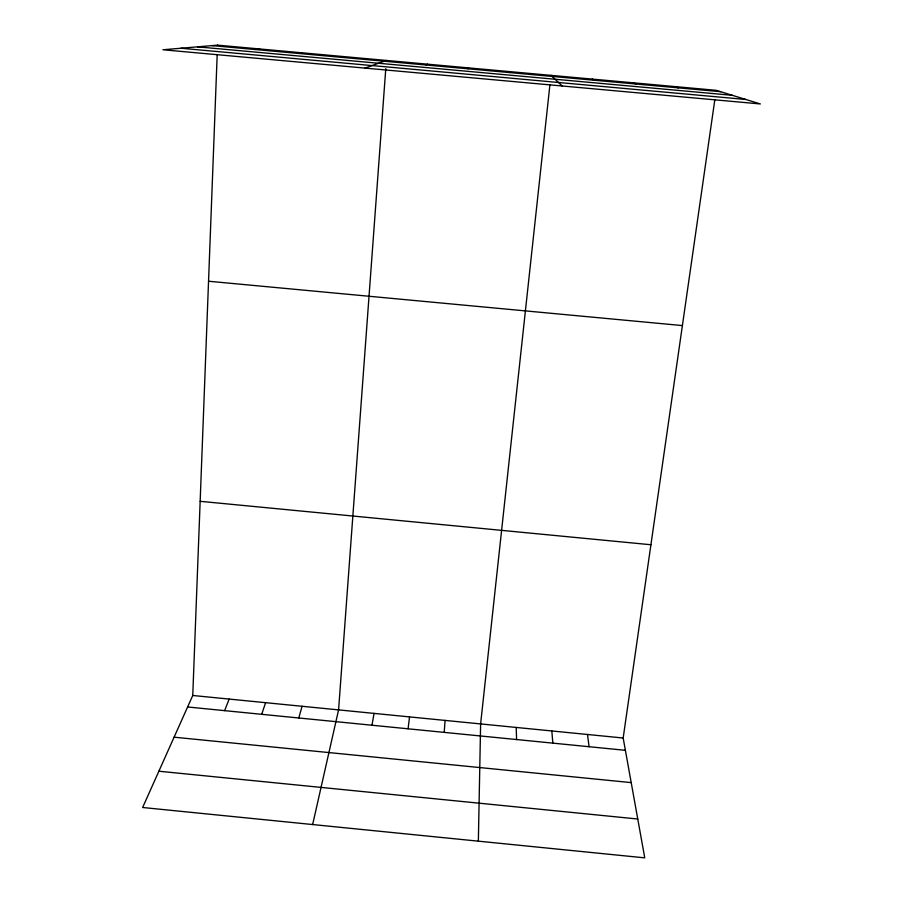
<?xml version="1.0" encoding="UTF-8"?>
<svg xmlns="http://www.w3.org/2000/svg" width="903" height="903" viewBox="0 0 903 903"><rect width="100%" height="100%" fill="white"/><g stroke="black" fill="none" stroke-linecap="round" stroke-linejoin="round"><path stroke-width="1.35" d="M478.353 841.167L480.622 723.924L549.904 84.905M714.804 99.872L623.172 738.011L644.753 857.85L142.64 807.496L192.757 695.479L217.183 54.722M444.22 732.378L445.066 720.402M385.784 68.639L338.58 709.882L312.652 824.541M408.088 728.811L409.533 716.892M371.98 725.233L374.045 713.393M298.791 717.987L302.076 706.281M261.689 714.318L265.606 702.669M224.633 710.65L229.159 699.069M468.07 68.809L468.578 67.894M426.137 65.005L427.458 64.169M365.026 68.097L386.382 60.445M341.131 57.307L344.111 56.618M298.058 53.401L301.884 52.792M255.041 49.507L259.692 48.965M212.07 45.613L720.605 91.688M197.543 46.843L732.344 95.312M180.916 48.243L745.788 99.465M208.548 281.239L682.397 325.577M200.161 501.312L650.928 544.746M192.757 695.479L623.172 738.011M187.61 706.981L625.384 750.314M174.098 737.187L631.208 782.608M158.872 771.218L637.766 819.021M674.801 86.575L678.401 87.862M633.466 82.828L636.243 84.047M592.187 79.092L594.14 80.232M550.943 75.355L562.208 85.988M509.732 71.619L510.048 72.612M587.492 734.478L589.095 746.725M551.835 730.956L552.828 743.135M516.211 727.434L516.595 739.546M217.555 45.15L162.901 49.767L760.36 103.958L716.169 90.323L217.555 45.15"/></g></svg>
